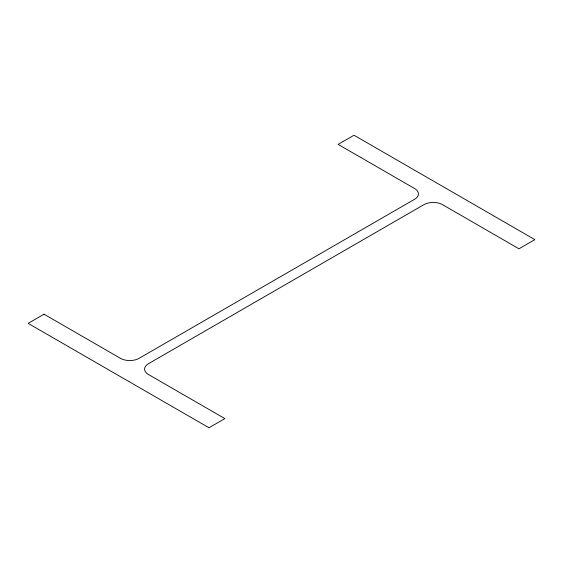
<?xml version="1.0" encoding="UTF-8"?>
<svg xmlns="http://www.w3.org/2000/svg" width="563" height="563" viewBox="0 0 563 563"><rect width="100%" height="100%" fill="white"/><g stroke="black" fill="none" stroke-linecap="round" stroke-linejoin="round"><path stroke-width="0.84" d="M44.027 314.203L28.15 323.366L208.979 427.767L224.855 418.605L148.442 374.494A13.202 7.622 0 0 1 148.442 363.712L423.89 204.679A13.202 7.622 0 0 1 442.567 204.679L518.973 248.797L534.85 239.634L354.021 135.233L338.145 144.395L414.558 188.506A13.202 7.622 0 0 1 414.558 199.288L139.11 358.321A13.202 7.622 0 0 1 120.433 358.321L44.027 314.203"/></g></svg>
